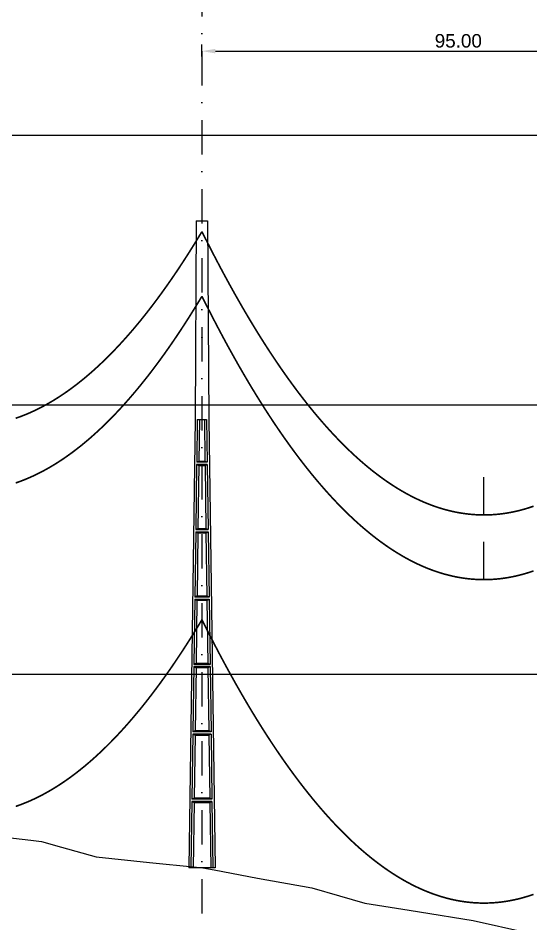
# Model space of a CAD drawing. Header units: metres. Extents: x -121 to 9872, y 3505 to 10721.
# Drawn here: x 3955.5 to 4050.5, y 9403.7 to 9571.7 of the extents above; entities that cross this region are included whole.
import ezdxf

# ---------------------------------------------------------------- set-up
doc = ezdxf.new("R2010")
doc.units = ezdxf.units.M
doc.header["$PDMODE"] = 2
doc.linetypes.add('DASHDOT', pattern=[25.4, 12.7, -6.35, 0, -6.35])
for name, color, linetype in [('CON-EOL- CA MAGNOLIA', 210, 'Continuous'), ('CON-EOL- PROJEÇÃO', 22, 'Continuous'), ('cotas', 7, 'Continuous'), ('Grade', 9, 'Continuous'), ('Ind.Rot', 8, 'DASHDOT'), ('Modelo_CotaTerreno_Perfil', 7, 'Continuous'), ('POSTE DT', 7, 'Continuous')]:
    doc.layers.add(name, color=color, linetype=linetype)
doc.styles.get("Standard").update_dxf_attribs({"font": 'arial.ttf'})
doc.dimstyles.new('ISO-25', dxfattribs={"dimtxt": 2.5, "dimasz": 2.5, "dimexe": 1.25, "dimexo": 0.625, "dimtad": 1, "dimzin": 1, "dimtxsty": 'Standard', "dimcen": 2.5, "dimaunit": 1, "dimadec": 3, "dimazin": 3, "dimtfac": 1, "dimtmove": 0, "dimatfit": 3, "dimfxlon": 1, "dimarcsym": 0})

# ---------------------------------------------------------------- blocks, each defined once
blk = doc.blocks.new('*U1')
at = {"layer": 'POSTE DT', "extrusion": (0, 1, 0)}
for p, q in [((-3.31, 378.23), (-4.05, 262)), ((-3.31, 378.23), (3.31, 378.23)), ((3.31, 378.23), (4.06, 262)), ((-4.05, 262), (-7.72, 0)), ((-4.05, 262), (-4.05, 262)), ((-2.73, 262), (-3.08, 237.05)), ((-2.73, 262), (2.75, 262)), ((-1.42, 262), (-1.77, 237.57)), ((1.43, 262), (1.77, 237.57)), ((2.75, 262), (3.1, 237.05)), ((4.06, 262), (7.72, 0)), ((-3.1, 235.74), (-3.63, 197.65)), ((3.11, 235.73), (-3.1, 235.74)), ((3.1, 237.05), (-3.08, 237.05)), ((-1.8, 235.21), (-2.32, 198.19)), ((1.8, 235.21), (2.32, 198.19)), ((3.11, 235.73), (3.65, 197.65)), ((-3.65, 196.34), (-4.19, 158.25)), ((3.66, 196.34), (4.2, 158.25)), ((-2.35, 195.8), (-2.87, 158.8)), ((2.35, 195.8), (2.87, 158.8)), ((-4.21, 156.94), (-4.74, 118.85)), ((-2.9, 156.39), (-3.42, 119.41)), ((2.91, 156.39), (3.42, 119.41)), ((4.21, 156.94), (4.75, 118.85)), ((-4.76, 117.54), (-5.29, 79.45)), ((4.77, 117.54), (-4.76, 117.54)), ((4.75, 118.85), (-4.74, 118.85)), ((-3.46, 116.98), (-3.97, 80.02)), ((3.46, 116.98), (3.98, 80.02)), ((4.77, 117.54), (5.3, 79.45)), ((5.3, 79.45), (-5.29, 79.45)), ((-5.31, 78.14), (-5.85, 40.06)), ((5.32, 78.14), (-5.31, 78.14)), ((-4.01, 77.57), (-4.53, 40.63)), ((4.01, 77.57), (4.53, 40.63)), ((5.32, 78.14), (5.85, 40.06)), ((-5.86, 38.74), (-6.41, 0)), ((5.87, 38.74), (-5.86, 38.74)), ((5.85, 40.06), (-5.85, 40.06)), ((-4.56, 38.17), (-5.1, 0)), ((4.56, 38.17), (5.1, 0)), ((5.87, 38.74), (6.41, 0)), ((-6.41, 0), (-7.72, 0)), ((-5.1, 0), (-6.41, 0)), ((5.1, 0), (-5.1, 0)), ((6.41, 0), (5.1, 0)), ((7.72, 0), (6.41, 0))]:
    blk.add_line(p, q, dxfattribs=at)
at = {"layer": 'POSTE DT', "ltscale": 3}
for points in [[(-3.65, 196.34), (3.66, 196.34)], [(-3.63, 197.65), (3.65, 197.65)], [(-4.21, 156.94), (4.21, 156.94)], [(4.2, 158.25), (-4.19, 158.25)]]:
    blk.add_lwpolyline(points, dxfattribs=at)
at = {"layer": 'POSTE DT'}
for points, knots in [([(0.25, 309.94), (0.25, 309.93), (0.25, 309.93), (0.25, 309.92), (0.25, 309.91), (0.25, 309.9), (0.25, 309.89), (0.24, 309.85), (0.22, 309.82), (0.19, 309.77), (0.16, 309.74), (0.11, 309.71), (0.08, 309.7), (0.01, 309.68), (-0.02, 309.68), (-0.08, 309.7), (-0.11, 309.71), (-0.16, 309.74), (-0.18, 309.76), (-0.21, 309.8), (-0.22, 309.82), (-0.24, 309.85), (-0.24, 309.87), (-0.25, 309.89), (-0.25, 309.9), (-0.25, 309.92), (-0.25, 309.92), (-0.25, 309.93), (-0.25, 309.94), (-0.25, 309.95), (-0.25, 309.95), (-0.25, 309.96), (-0.25, 309.97), (-0.24, 310), (-0.23, 310.02), (-0.21, 310.07), (-0.2, 310.09), (-0.15, 310.14), (-0.13, 310.15), (-0.07, 310.18), (-0.03, 310.19), (0.03, 310.19), (0.06, 310.18), (0.12, 310.16), (0.14, 310.14), (0.18, 310.11), (0.2, 310.09), (0.21, 310.06), (0.22, 310.05), (0.23, 310.04), (0.24, 310.01), (0.24, 309.99), (0.25, 309.97), (0.25, 309.96), (0.25, 309.95), (0.25, 309.94), (0.25, 309.94), (0.25, 309.94), (0.25, 309.94)], [-54.728303, -54.728303, -54.728303, -54.728303, -54.309038, -54.309038, -53.647169, -53.647169, -52.532885, -52.532885, -48.86224, -48.86224, -45.282765, -45.282765, -41.52867, -41.52867, -37.867486, -37.867486, -34.454589, -34.454589, -31.301423, -31.301423, -28.48103, -28.48103, -26.961755, -26.961755, -25.7544, -25.7544, -25.136228, -25.136228, -24.64409, -24.64409, -24.094201, -24.094201, -23.191199, -23.191199, -20.494482, -20.494482, -17.342863, -17.342863, -13.645538, -13.645538, -9.835989, -9.835989, -6.296781, -6.296781, -3.005029, -3.005029, 0, 0, 0, 1.527594, 1.527594, 3.697216, 3.697216, 4.489727, 4.489727, 5.01438, 5.01438, 5.095313, 5.095313, 5.095313, 5.095313]), ([(-3.1, 235.74), (-2.88, 235.65), (-2.67, 235.56), (-2.23, 235.39), (-2.02, 235.3), (-1.8, 235.21)], [0.055576, 0.055576, 0.055576, 0.055576, 56.767409, 56.767409, 113.50757, 113.50757, 113.50757, 113.50757]), ([(-1.77, 237.57), (-1.99, 237.49), (-2.21, 237.4), (-2.64, 237.22), (-2.86, 237.14), (-3.08, 237.05)], [0, 0, 0, 0, 56.660495, 56.660495, 113.412826, 113.412826, 113.412826, 113.412826]), ([(-1.8, 235.21), (-1.2, 235.21), (-0.6, 235.21), (0.6, 235.21), (1.2, 235.21), (1.8, 235.21)], [0, 0, 0, 0, 68.567797, 68.567797, 137.136247, 137.136247, 137.136247, 137.136247]), ([(1.77, 237.57), (1.18, 237.57), (0.59, 237.57), (-0.59, 237.57), (-1.18, 237.57), (-1.77, 237.57)], [0, 0, 0, 0, 67.306894, 67.306894, 134.614447, 134.614447, 134.614447, 134.614447]), ([(3.1, 237.05), (2.87, 237.14), (2.65, 237.23), (2.21, 237.4), (1.99, 237.49), (1.77, 237.57)], [0, 0, 0, 0, 56.738948, 56.738948, 113.38731, 113.38731, 113.38731, 113.38731]), ([(1.8, 235.21), (2.02, 235.3), (2.24, 235.38), (2.68, 235.56), (2.89, 235.65), (3.11, 235.73)], [0, 0, 0, 0, 56.845349, 56.845349, 113.599799, 113.599799, 113.599799, 113.599799]), ([(-3.65, 196.34), (-3.43, 196.25), (-3.22, 196.16), (-2.78, 195.98), (-2.57, 195.89), (-2.35, 195.8)], [0.054307, 0.054307, 0.054307, 0.054307, 63.527131, 63.527131, 127.063246, 127.063246, 127.063246, 127.063246]), ([(-2.32, 198.19), (-2.54, 198.1), (-2.76, 198.01), (-3.2, 197.83), (-3.41, 197.74), (-3.63, 197.65)], [0, 0, 0, 0, 63.412073, 63.412073, 126.777421, 126.777421, 126.777421, 126.777421]), ([(2.32, 198.19), (1.55, 198.19), (0.77, 198.19), (-0.77, 198.19), (-1.55, 198.19), (-2.32, 198.19)], [0, 0, 0, 0, 88.31008, 88.31008, 176.620652, 176.620652, 176.620652, 176.620652]), ([(3.65, 197.65), (3.43, 197.74), (3.2, 197.83), (2.76, 198.01), (2.54, 198.1), (2.32, 198.19)], [0, 0, 0, 0, 63.488119, 63.488119, 126.880939, 126.880939, 126.880939, 126.880939]), ([(2.35, 195.8), (2.57, 195.89), (2.79, 195.98), (3.23, 196.16), (3.45, 196.25), (3.66, 196.34)], [0, 0, 0, 0, 63.60246, 63.60246, 127.109696, 127.109696, 127.109696, 127.109696]), ([(-2.35, 195.8), (-1.57, 195.8), (-0.78, 195.8), (0.79, 195.8), (1.57, 195.8), (2.35, 195.8)], [0, 0, 0, 0, 89.585713, 89.585713, 179.17191, 179.17191, 179.17191, 179.17191]), ([(-4.21, 156.94), (-3.99, 156.85), (-3.77, 156.75), (-3.34, 156.57), (-3.12, 156.48), (-2.9, 156.39)], [0.053423, 0.053423, 0.053423, 0.053423, 70.429742, 70.429742, 140.90167, 140.90167, 140.90167, 140.90167]), ([(-2.87, 158.8), (-3.09, 158.71), (-3.31, 158.62), (-3.75, 158.43), (-3.97, 158.34), (-4.19, 158.25)], [0, 0, 0, 0, 70.301707, 70.301707, 140.590947, 140.590947, 140.590947, 140.590947]), ([(-2.9, 156.39), (-1.94, 156.39), (-0.97, 156.39), (0.97, 156.39), (1.94, 156.39), (2.91, 156.39)], [0, 0, 0, 0, 110.60219, 110.60219, 221.20473, 221.20473, 221.20473, 221.20473]), ([(2.87, 158.8), (1.92, 158.8), (0.96, 158.8), (-0.96, 158.8), (-1.91, 158.8), (-2.87, 158.8)], [0, 0, 0, 0, 109.314454, 109.314454, 218.629264, 218.629264, 218.629264, 218.629264]), ([(4.2, 158.25), (3.98, 158.34), (3.76, 158.44), (3.31, 158.62), (3.09, 158.71), (2.87, 158.8)], [0, 0, 0, 0, 70.379198, 70.379198, 140.659718, 140.659718, 140.659718, 140.659718]), ([(2.91, 156.39), (3.12, 156.48), (3.34, 156.57), (3.78, 156.75), (4, 156.85), (4.21, 156.94)], [0, 0, 0, 0, 70.506649, 70.506649, 140.914701, 140.914701, 140.914701, 140.914701]), ([(-4.76, 117.54), (-4.54, 117.45), (-4.32, 117.35), (-3.89, 117.17), (-3.67, 117.07), (-3.46, 116.98)], [0.052784, 0.052784, 0.052784, 0.052784, 77.438432, 77.438432, 154.950301, 154.950301, 154.950301, 154.950301]), ([(-3.42, 119.41), (-3.64, 119.32), (-3.86, 119.23), (-4.3, 119.04), (-4.52, 118.95), (-4.74, 118.85)], [0, 0, 0, 0, 77.299547, 77.299547, 154.618634, 154.618634, 154.618634, 154.618634]), ([(-3.46, 116.98), (-2.3, 116.98), (-1.15, 116.98), (1.15, 116.98), (2.31, 116.98), (3.46, 116.98)], [0, 0, 0, 0, 131.617604, 131.617604, 263.235447, 263.235447, 263.235447, 263.235447]), ([(3.42, 119.41), (2.28, 119.41), (1.14, 119.41), (-1.14, 119.41), (-2.28, 119.41), (-3.42, 119.41)], [0, 0, 0, 0, 130.319901, 130.319901, 260.640046, 260.640046, 260.640046, 260.640046]), ([(4.75, 118.85), (4.53, 118.95), (4.31, 119.04), (3.87, 119.23), (3.64, 119.32), (3.42, 119.41)], [0, 0, 0, 0, 77.381597, 77.381597, 154.66183, 154.66183, 154.66183, 154.66183]), ([(3.46, 116.98), (3.68, 117.07), (3.89, 117.17), (4.33, 117.35), (4.55, 117.45), (4.77, 117.54)], [0, 0, 0, 0, 77.520013, 77.520013, 154.938747, 154.938747, 154.938747, 154.938747]), ([(-3.97, 80.02), (-4.19, 79.93), (-4.41, 79.83), (-4.85, 79.64), (-5.07, 79.55), (-5.29, 79.45)], [0, 0, 0, 0, 84.379671, 84.379671, 168.809376, 168.809376, 168.809376, 168.809376]), ([(3.98, 80.02), (2.65, 80.02), (1.33, 80.02), (-1.32, 80.02), (-2.65, 80.02), (-3.97, 80.02)], [0, 0, 0, 0, 151.326157, 151.326157, 302.652465, 302.652465, 302.652465, 302.652465]), ([(5.3, 79.45), (5.08, 79.55), (4.86, 79.64), (4.42, 79.83), (4.2, 79.93), (3.98, 80.02)], [0, 0, 0, 0, 84.46863, 84.46863, 168.833721, 168.833721, 168.833721, 168.833721]), ([(-5.31, 78.14), (-5.09, 78.05), (-4.88, 77.95), (-4.44, 77.76), (-4.23, 77.67), (-4.01, 77.57)], [0.052308, 0.052308, 0.052308, 0.052308, 84.527725, 84.527725, 169.158824, 169.158824, 169.158824, 169.158824]), ([(-4.01, 77.57), (-2.67, 77.57), (-1.34, 77.57), (1.34, 77.57), (2.67, 77.57), (4.01, 77.57)], [0, 0, 0, 0, 152.632212, 152.632212, 305.264569, 305.264569, 305.264569, 305.264569]), ([(4.01, 77.57), (4.23, 77.67), (4.45, 77.76), (4.88, 77.95), (5.1, 78.05), (5.32, 78.14)], [0, 0, 0, 0, 84.616316, 84.616316, 169.129178, 169.129178, 169.129178, 169.129178]), ([(-5.86, 38.74), (-5.65, 38.65), (-5.43, 38.55), (-5, 38.36), (-4.78, 38.26), (-4.56, 38.17)], [0.026524, 0.026524, 0.026524, 0.026524, 91.679563, 91.679563, 183.466041, 183.466041, 183.466041, 183.466041]), ([(-4.53, 40.63), (-4.75, 40.53), (-4.97, 40.44), (-5.41, 40.25), (-5.63, 40.15), (-5.85, 40.06)], [0, 0, 0, 0, 91.523648, 91.523648, 183.126775, 183.126775, 183.126775, 183.126775]), ([(-4.56, 38.17), (-3.04, 38.17), (-1.52, 38.17), (1.52, 38.17), (3.04, 38.17), (4.56, 38.17)], [0, 0, 0, 0, 173.646192, 173.646192, 347.292451, 347.292451, 347.292451, 347.292451]), ([(4.53, 40.63), (3.02, 40.63), (1.51, 40.63), (-1.51, 40.63), (-3.02, 40.63), (-4.53, 40.63)], [0, 0, 0, 0, 172.33304, 172.33304, 344.666151, 344.666151, 344.666151, 344.666151]), ([(5.85, 40.06), (5.63, 40.15), (5.41, 40.25), (4.97, 40.44), (4.75, 40.53), (4.53, 40.63)], [0, 0, 0, 0, 91.621326, 91.621326, 183.137324, 183.137324, 183.137324, 183.137324]), ([(4.56, 38.17), (4.78, 38.26), (5, 38.36), (5.43, 38.55), (5.65, 38.65), (5.87, 38.74)], [0, 0, 0, 0, 91.776928, 91.776928, 183.448614, 183.448614, 183.448614, 183.448614])]:
    blk.add_open_spline(points, degree=3, knots=knots, dxfattribs=at)
blk = doc.blocks.new('*D92')
at = {"layer": 'cotas', "color": 0, "lineweight": -2, "transparency": 16777216}
for p, q in [((3894.54, 9576.77), (3894.54, 9579.02)), ((3989.54, 9576.77), (3989.54, 9579.02)), ((3897.04, 9577.77), (3987.04, 9577.77))]:
    blk.add_line(p, q, dxfattribs=at)
at = {"layer": 'cotas', "color": 0, "transparency": 16777216}
for points in [[(3897.04, 9578.19), (3897.04, 9577.36), (3894.54, 9577.77)], [(3987.04, 9578.19), (3987.04, 9577.36), (3989.54, 9577.77)]]:
    blk.add_solid(points, dxfattribs=at)
at = {"layer": 'Defpoints', "color": 0, "transparency": 16777216}
for p in [(3989.54, 9577.77), (3894.54, 9549.36), (3989.54, 9534.13)]:
    blk.add_point(p, dxfattribs=at)
at = {"layer": 'cotas', "color": 0, "transparency": 16777216, "insert": (3942.04, 9579.68), "char_height": 2.5, "attachment_point": 5}
blk.add_mtext('95.00', dxfattribs=at)
blk = doc.blocks.new('*D93')
at = {"layer": 'cotas', "color": 0, "lineweight": -2, "transparency": 16777216}
for p, q in [((3989.54, 9564.6), (3989.54, 9566.85)), ((3992.04, 9565.6), (4082.04, 9565.6)), ((4084.54, 9564.6), (4084.54, 9566.85))]:
    blk.add_line(p, q, dxfattribs=at)
at = {"layer": 'cotas', "color": 0, "transparency": 16777216}
for points in [[(3992.04, 9566.02), (3992.04, 9565.18), (3989.54, 9565.6)], [(4082.04, 9566.02), (4082.04, 9565.18), (4084.54, 9565.6)]]:
    blk.add_solid(points, dxfattribs=at)
at = {"layer": 'Defpoints', "color": 0, "transparency": 16777216}
for p in [(4084.54, 9565.6), (3989.54, 9534.13), (4084.54, 9516.7)]:
    blk.add_point(p, dxfattribs=at)
at = {"layer": 'cotas', "color": 0, "transparency": 16777216, "insert": (4037.04, 9567.5), "char_height": 2.5, "attachment_point": 5}
blk.add_mtext('95.00', dxfattribs=at)

msp = doc.modelspace()

# ---------------------------------------------------------------- linework, layer by layer
at = {"layer": 'CON-EOL- CA MAGNOLIA'}
for p, q in [((4041.791, 9479.567), (4041.791, 9486.567)), ((4041.791, 9467.567), (4041.791, 9474.567)), ((4041.791, 9467.567), (4041.791, 9474.567))]:
    msp.add_line(p, q, dxfattribs=at)
at = {"layer": 'CON-EOL- CA MAGNOLIA', "const_width": 0.3}
for points in [[(3955.034, 9497.501), (3955.506, 9497.666), (3955.979, 9497.839), (3956.451, 9498.021), (3956.924, 9498.211), (3957.397, 9498.41), (3957.869, 9498.618), (3958.342, 9498.834), (3958.815, 9499.059), (3959.287, 9499.292), (3959.76, 9499.534), (3960.233, 9499.784), (3960.705, 9500.044), (3961.178, 9500.311), (3961.65, 9500.587), (3962.123, 9500.872), (3962.596, 9501.166), (3963.068, 9501.468), (3963.541, 9501.778), (3964.014, 9502.098), (3964.486, 9502.425), (3964.959, 9502.762), (3965.432, 9503.107), (3965.904, 9503.46), (3966.377, 9503.822), (3966.849, 9504.193), (3967.322, 9504.573), (3967.795, 9504.96), (3968.267, 9505.357), (3968.74, 9505.762), (3969.213, 9506.176), (3969.685, 9506.598), (3970.158, 9507.029), (3970.631, 9507.469), (3971.103, 9507.917), (3971.576, 9508.374), (3972.048, 9508.839), (3972.521, 9509.313), (3972.994, 9509.796), (3973.466, 9510.287), (3973.939, 9510.787), (3974.412, 9511.295), (3974.884, 9511.813), (3975.357, 9512.338), (3975.83, 9512.873), (3976.302, 9513.416), (3976.775, 9513.967), (3977.247, 9514.527), (3977.72, 9515.096), (3978.193, 9515.674), (3978.665, 9516.26), (3979.138, 9516.855), (3979.611, 9517.458), (3980.083, 9518.07), (3980.556, 9518.691), (3981.029, 9519.32), (3981.501, 9519.959), (3981.974, 9520.605), (3982.446, 9521.26), (3982.919, 9521.924), (3983.392, 9522.597), (3983.864, 9523.278), (3984.337, 9523.968), (3984.81, 9524.667), (3985.282, 9525.374), (3985.755, 9526.09), (3986.228, 9526.815), (3986.7, 9527.548), (3987.173, 9528.29), (3987.645, 9529.041), (3988.118, 9529.8), (3988.591, 9530.568), (3989.063, 9531.345), (3989.536, 9532.13)], [(3989.536, 9532.13), (3990.009, 9531.18), (3990.481, 9530.239), (3990.954, 9529.307), (3991.427, 9528.384), (3991.899, 9527.469), (3992.372, 9526.563), (3992.844, 9525.666), (3993.317, 9524.777), (3993.79, 9523.897), (3994.262, 9523.026), (3994.735, 9522.164), (3995.208, 9521.31), (3995.68, 9520.465), (3996.153, 9519.629), (3996.626, 9518.801), (3997.098, 9517.983), (3997.571, 9517.172), (3998.043, 9516.371), (3998.516, 9515.578), (3998.989, 9514.794), (3999.461, 9514.019), (3999.934, 9513.252), (4000.407, 9512.494), (4000.879, 9511.745), (4001.352, 9511.004), (4001.825, 9510.272), (4002.297, 9509.549), (4002.77, 9508.834), (4003.242, 9508.128), (4003.715, 9507.431), (4004.188, 9506.742), (4004.66, 9506.062), (4005.133, 9505.391), (4005.606, 9504.728), (4006.078, 9504.074), (4006.551, 9503.429), (4007.024, 9502.792), (4007.496, 9502.164), (4007.969, 9501.544), (4008.441, 9500.934), (4008.914, 9500.331), (4009.387, 9499.738), (4009.859, 9499.153), (4010.332, 9498.577), (4010.805, 9498.009), (4011.277, 9497.45), (4011.75, 9496.9), (4012.223, 9496.358), (4012.695, 9495.825), (4013.168, 9495.301), (4013.64, 9494.785), (4014.113, 9494.278), (4014.586, 9493.779), (4015.058, 9493.289), (4015.531, 9492.808), (4016.004, 9492.335), (4016.476, 9491.871), (4016.949, 9491.415), (4017.422, 9490.969), (4017.894, 9490.53), (4018.367, 9490.101), (4018.839, 9489.679), (4019.312, 9489.267), (4019.785, 9488.863), (4020.257, 9488.468), (4020.73, 9488.081), (4021.203, 9487.703), (4021.675, 9487.334), (4022.148, 9486.973), (4022.621, 9486.62), (4023.093, 9486.277), (4023.566, 9485.942), (4024.038, 9485.615), (4024.511, 9485.297), (4024.984, 9484.988), (4025.456, 9484.687), (4025.929, 9484.395), (4026.402, 9484.112), (4026.874, 9483.837), (4027.347, 9483.57), (4027.82, 9483.312), (4028.292, 9483.063), (4028.765, 9482.823), (4029.237, 9482.591), (4029.71, 9482.367), (4030.183, 9482.152), (4030.655, 9481.946), (4031.128, 9481.748), (4031.601, 9481.559), (4032.073, 9481.379), (4032.546, 9481.207), (4033.019, 9481.043), (4033.491, 9480.888), (4033.964, 9480.742), (4034.436, 9480.604), (4034.909, 9480.475), (4035.382, 9480.355), (4035.854, 9480.243), (4036.327, 9480.139), (4036.8, 9480.044), (4037.272, 9479.958), (4037.745, 9479.881), (4038.218, 9479.811), (4038.69, 9479.751), (4039.163, 9479.699), (4039.636, 9479.656), (4040.108, 9479.621), (4040.581, 9479.595), (4041.053, 9479.577), (4041.526, 9479.568), (4041.999, 9479.567), (4042.471, 9479.575), (4042.944, 9479.592), (4043.417, 9479.617), (4043.889, 9479.651), (4044.362, 9479.693), (4044.835, 9479.744), (4045.307, 9479.804), (4045.78, 9479.872), (4046.252, 9479.948), (4046.725, 9480.034), (4047.198, 9480.127), (4047.67, 9480.23), (4048.143, 9480.341), (4048.616, 9480.46), (4049.088, 9480.588), (4049.561, 9480.725), (4050.034, 9480.87), (4050.506, 9481.024), (4050.979, 9481.186)], [(3955.034, 9485.501), (3955.506, 9485.666), (3955.979, 9485.839), (3956.451, 9486.021), (3956.924, 9486.211), (3957.397, 9486.41), (3957.869, 9486.618), (3958.342, 9486.834), (3958.815, 9487.059), (3959.287, 9487.292), (3959.76, 9487.534), (3960.233, 9487.785), (3960.705, 9488.044), (3961.178, 9488.311), (3961.65, 9488.588), (3962.123, 9488.872), (3962.596, 9489.166), (3963.068, 9489.468), (3963.541, 9489.778), (3964.014, 9490.098), (3964.486, 9490.425), (3964.959, 9490.762), (3965.432, 9491.107), (3965.904, 9491.46), (3966.377, 9491.822), (3966.849, 9492.193), (3967.322, 9492.572), (3967.795, 9492.96), (3968.267, 9493.357), (3968.74, 9493.762), (3969.213, 9494.176), (3969.685, 9494.598), (3970.158, 9495.029), (3970.631, 9495.469), (3971.103, 9495.917), (3971.576, 9496.374), (3972.048, 9496.839), (3972.521, 9497.313), (3972.994, 9497.796), (3973.466, 9498.287), (3973.939, 9498.787), (3974.412, 9499.295), (3974.884, 9499.813), (3975.357, 9500.338), (3975.83, 9500.873), (3976.302, 9501.416), (3976.775, 9501.967), (3977.247, 9502.528), (3977.72, 9503.096), (3978.193, 9503.674), (3978.665, 9504.26), (3979.138, 9504.855), (3979.611, 9505.458), (3980.083, 9506.07), (3980.556, 9506.691), (3981.029, 9507.32), (3981.501, 9507.958), (3981.974, 9508.605), (3982.446, 9509.26), (3982.919, 9509.924), (3983.392, 9510.597), (3983.864, 9511.278), (3984.337, 9511.968), (3984.81, 9512.667), (3985.282, 9513.374), (3985.755, 9514.09), (3986.228, 9514.815), (3986.7, 9515.548), (3987.173, 9516.29), (3987.645, 9517.041), (3988.118, 9517.8), (3988.591, 9518.568), (3989.063, 9519.345), (3989.536, 9520.13)], [(3955.034, 9485.501), (3955.506, 9485.666), (3955.979, 9485.839), (3956.451, 9486.021), (3956.924, 9486.211), (3957.397, 9486.41), (3957.869, 9486.618), (3958.342, 9486.834), (3958.815, 9487.059), (3959.287, 9487.292), (3959.76, 9487.534), (3960.233, 9487.784), (3960.705, 9488.044), (3961.178, 9488.311), (3961.65, 9488.587), (3962.123, 9488.872), (3962.596, 9489.166), (3963.068, 9489.468), (3963.541, 9489.778), (3964.014, 9490.097), (3964.486, 9490.425), (3964.959, 9490.762), (3965.432, 9491.107), (3965.904, 9491.46), (3966.377, 9491.822), (3966.849, 9492.193), (3967.322, 9492.572), (3967.795, 9492.96), (3968.267, 9493.357), (3968.74, 9493.762), (3969.213, 9494.176), (3969.685, 9494.598), (3970.158, 9495.029), (3970.631, 9495.469), (3971.103, 9495.917), (3971.576, 9496.374), (3972.048, 9496.839), (3972.521, 9497.313), (3972.994, 9497.796), (3973.466, 9498.287), (3973.939, 9498.787), (3974.412, 9499.295), (3974.884, 9499.813), (3975.357, 9500.338), (3975.83, 9500.873), (3976.302, 9501.416), (3976.775, 9501.967), (3977.247, 9502.528), (3977.72, 9503.096), (3978.193, 9503.674), (3978.665, 9504.26), (3979.138, 9504.855), (3979.611, 9505.458), (3980.083, 9506.07), (3980.556, 9506.691), (3981.029, 9507.32), (3981.501, 9507.959), (3981.974, 9508.605), (3982.446, 9509.26), (3982.919, 9509.924), (3983.392, 9510.597), (3983.864, 9511.278), (3984.337, 9511.968), (3984.81, 9512.667), (3985.282, 9513.374), (3985.755, 9514.09), (3986.228, 9514.815), (3986.7, 9515.548), (3987.173, 9516.29), (3987.645, 9517.041), (3988.118, 9517.8), (3988.591, 9518.568), (3989.063, 9519.345), (3989.536, 9520.13)], [(3989.536, 9520.13), (3990.009, 9519.18), (3990.481, 9518.239), (3990.954, 9517.307), (3991.427, 9516.384), (3991.899, 9515.469), (3992.372, 9514.563), (3992.844, 9513.666), (3993.317, 9512.777), (3993.79, 9511.897), (3994.262, 9511.026), (3994.735, 9510.164), (3995.208, 9509.31), (3995.68, 9508.465), (3996.153, 9507.629), (3996.626, 9506.801), (3997.098, 9505.983), (3997.571, 9505.172), (3998.043, 9504.371), (3998.516, 9503.578), (3998.989, 9502.794), (3999.461, 9502.019), (3999.934, 9501.252), (4000.407, 9500.494), (4000.879, 9499.745), (4001.352, 9499.004), (4001.825, 9498.272), (4002.297, 9497.549), (4002.77, 9496.834), (4003.242, 9496.128), (4003.715, 9495.431), (4004.188, 9494.742), (4004.66, 9494.062), (4005.133, 9493.391), (4005.606, 9492.728), (4006.078, 9492.074), (4006.551, 9491.429), (4007.024, 9490.792), (4007.496, 9490.164), (4007.969, 9489.544), (4008.441, 9488.934), (4008.914, 9488.331), (4009.387, 9487.738), (4009.859, 9487.153), (4010.332, 9486.577), (4010.805, 9486.009), (4011.277, 9485.45), (4011.75, 9484.9), (4012.223, 9484.358), (4012.695, 9483.825), (4013.168, 9483.301), (4013.64, 9482.785), (4014.113, 9482.278), (4014.586, 9481.779), (4015.058, 9481.289), (4015.531, 9480.808), (4016.004, 9480.335), (4016.476, 9479.871), (4016.949, 9479.415), (4017.422, 9478.968), (4017.894, 9478.53), (4018.367, 9478.1), (4018.839, 9477.679), (4019.312, 9477.267), (4019.785, 9476.863), (4020.257, 9476.468), (4020.73, 9476.081), (4021.203, 9475.703), (4021.675, 9475.334), (4022.148, 9474.973), (4022.621, 9474.62), (4023.093, 9474.277), (4023.566, 9473.942), (4024.038, 9473.615), (4024.511, 9473.297), (4024.984, 9472.988), (4025.456, 9472.687), (4025.929, 9472.395), (4026.402, 9472.112), (4026.874, 9471.837), (4027.347, 9471.57), (4027.82, 9471.312), (4028.292, 9471.063), (4028.765, 9470.823), (4029.237, 9470.591), (4029.71, 9470.367), (4030.183, 9470.152), (4030.655, 9469.946), (4031.128, 9469.748), (4031.601, 9469.559), (4032.073, 9469.378), (4032.546, 9469.206), (4033.019, 9469.043), (4033.491, 9468.888), (4033.964, 9468.742), (4034.436, 9468.604), (4034.909, 9468.475), (4035.382, 9468.355), (4035.854, 9468.243), (4036.327, 9468.139), (4036.8, 9468.044), (4037.272, 9467.958), (4037.745, 9467.881), (4038.218, 9467.811), (4038.69, 9467.751), (4039.163, 9467.699), (4039.636, 9467.656), (4040.108, 9467.621), (4040.581, 9467.595), (4041.053, 9467.577), (4041.526, 9467.568), (4041.999, 9467.567), (4042.471, 9467.575), (4042.944, 9467.592), (4043.417, 9467.617), (4043.889, 9467.651), (4044.362, 9467.693), (4044.835, 9467.744), (4045.307, 9467.804), (4045.78, 9467.872), (4046.252, 9467.948), (4046.725, 9468.034), (4047.198, 9468.127), (4047.67, 9468.23), (4048.143, 9468.341), (4048.616, 9468.46), (4049.088, 9468.588), (4049.561, 9468.725), (4050.034, 9468.87), (4050.506, 9469.024), (4050.979, 9469.186)], [(3989.536, 9520.13), (3990.009, 9519.18), (3990.481, 9518.239), (3990.954, 9517.307), (3991.427, 9516.384), (3991.899, 9515.469), (3992.372, 9514.563), (3992.844, 9513.666), (3993.317, 9512.777), (3993.79, 9511.897), (3994.262, 9511.026), (3994.735, 9510.164), (3995.208, 9509.31), (3995.68, 9508.465), (3996.153, 9507.629), (3996.626, 9506.801), (3997.098, 9505.983), (3997.571, 9505.172), (3998.043, 9504.371), (3998.516, 9503.578), (3998.989, 9502.794), (3999.461, 9502.019), (3999.934, 9501.252), (4000.407, 9500.494), (4000.879, 9499.745), (4001.352, 9499.004), (4001.825, 9498.272), (4002.297, 9497.549), (4002.77, 9496.834), (4003.242, 9496.128), (4003.715, 9495.431), (4004.188, 9494.742), (4004.66, 9494.062), (4005.133, 9493.391), (4005.606, 9492.728), (4006.078, 9492.074), (4006.551, 9491.429), (4007.024, 9490.792), (4007.496, 9490.164), (4007.969, 9489.544), (4008.441, 9488.934), (4008.914, 9488.331), (4009.387, 9487.738), (4009.859, 9487.153), (4010.332, 9486.577), (4010.805, 9486.009), (4011.277, 9485.45), (4011.75, 9484.9), (4012.223, 9484.358), (4012.695, 9483.825), (4013.168, 9483.301), (4013.64, 9482.785), (4014.113, 9482.278), (4014.586, 9481.779), (4015.058, 9481.289), (4015.531, 9480.808), (4016.004, 9480.335), (4016.476, 9479.871), (4016.949, 9479.415), (4017.422, 9478.969), (4017.894, 9478.53), (4018.367, 9478.1), (4018.839, 9477.679), (4019.312, 9477.267), (4019.785, 9476.863), (4020.257, 9476.468), (4020.73, 9476.081), (4021.203, 9475.703), (4021.675, 9475.334), (4022.148, 9474.973), (4022.621, 9474.62), (4023.093, 9474.277), (4023.566, 9473.942), (4024.038, 9473.615), (4024.511, 9473.297), (4024.984, 9472.988), (4025.456, 9472.687), (4025.929, 9472.395), (4026.402, 9472.112), (4026.874, 9471.837), (4027.347, 9471.57), (4027.82, 9471.312), (4028.292, 9471.063), (4028.765, 9470.823), (4029.237, 9470.591), (4029.71, 9470.367), (4030.183, 9470.152), (4030.655, 9469.946), (4031.128, 9469.748), (4031.601, 9469.559), (4032.073, 9469.379), (4032.546, 9469.207), (4033.019, 9469.043), (4033.491, 9468.888), (4033.964, 9468.742), (4034.436, 9468.604), (4034.909, 9468.475), (4035.382, 9468.355), (4035.854, 9468.243), (4036.327, 9468.139), (4036.8, 9468.044), (4037.272, 9467.958), (4037.745, 9467.881), (4038.218, 9467.811), (4038.69, 9467.751), (4039.163, 9467.699), (4039.636, 9467.656), (4040.108, 9467.621), (4040.581, 9467.595), (4041.053, 9467.577), (4041.526, 9467.568), (4041.999, 9467.567), (4042.471, 9467.575), (4042.944, 9467.592), (4043.417, 9467.617), (4043.889, 9467.651), (4044.362, 9467.693), (4044.835, 9467.744), (4045.307, 9467.804), (4045.78, 9467.872), (4046.252, 9467.948), (4046.725, 9468.034), (4047.198, 9468.127), (4047.67, 9468.23), (4048.143, 9468.341), (4048.616, 9468.46), (4049.088, 9468.588), (4049.561, 9468.725), (4050.034, 9468.87), (4050.506, 9469.024), (4050.979, 9469.186)]]:
    msp.add_lwpolyline(points, dxfattribs=at)
at = {"layer": 'CON-EOL- PROJEÇÃO', "const_width": 0.3}
for points in [[(3955.034, 9425.501), (3955.506, 9425.666), (3955.979, 9425.839), (3956.451, 9426.021), (3956.924, 9426.211), (3957.397, 9426.41), (3957.869, 9426.618), (3958.342, 9426.834), (3958.815, 9427.059), (3959.287, 9427.292), (3959.76, 9427.534), (3960.233, 9427.784), (3960.705, 9428.044), (3961.178, 9428.311), (3961.65, 9428.587), (3962.123, 9428.872), (3962.596, 9429.166), (3963.068, 9429.468), (3963.541, 9429.778), (3964.014, 9430.097), (3964.486, 9430.425), (3964.959, 9430.762), (3965.432, 9431.107), (3965.904, 9431.46), (3966.377, 9431.822), (3966.849, 9432.193), (3967.322, 9432.573), (3967.795, 9432.96), (3968.267, 9433.357), (3968.74, 9433.762), (3969.213, 9434.176), (3969.685, 9434.598), (3970.158, 9435.029), (3970.631, 9435.469), (3971.103, 9435.917), (3971.576, 9436.374), (3972.048, 9436.839), (3972.521, 9437.313), (3972.994, 9437.796), (3973.466, 9438.287), (3973.939, 9438.787), (3974.412, 9439.295), (3974.884, 9439.813), (3975.357, 9440.338), (3975.83, 9440.873), (3976.302, 9441.416), (3976.775, 9441.967), (3977.247, 9442.528), (3977.72, 9443.096), (3978.193, 9443.674), (3978.665, 9444.26), (3979.138, 9444.855), (3979.611, 9445.458), (3980.083, 9446.07), (3980.556, 9446.691), (3981.029, 9447.32), (3981.501, 9447.959), (3981.974, 9448.605), (3982.446, 9449.26), (3982.919, 9449.924), (3983.392, 9450.597), (3983.864, 9451.278), (3984.337, 9451.968), (3984.81, 9452.667), (3985.282, 9453.374), (3985.755, 9454.09), (3986.228, 9454.815), (3986.7, 9455.548), (3987.173, 9456.29), (3987.645, 9457.041), (3988.118, 9457.8), (3988.591, 9458.568), (3989.063, 9459.345), (3989.536, 9460.13)], [(3989.536, 9460.13), (3990.009, 9459.18), (3990.481, 9458.239), (3990.954, 9457.307), (3991.427, 9456.384), (3991.899, 9455.469), (3992.372, 9454.563), (3992.844, 9453.666), (3993.317, 9452.777), (3993.79, 9451.897), (3994.262, 9451.026), (3994.735, 9450.164), (3995.208, 9449.31), (3995.68, 9448.465), (3996.153, 9447.629), (3996.626, 9446.801), (3997.098, 9445.983), (3997.571, 9445.172), (3998.043, 9444.371), (3998.516, 9443.578), (3998.989, 9442.794), (3999.461, 9442.019), (3999.934, 9441.252), (4000.407, 9440.494), (4000.879, 9439.745), (4001.352, 9439.004), (4001.825, 9438.272), (4002.297, 9437.549), (4002.77, 9436.834), (4003.242, 9436.128), (4003.715, 9435.431), (4004.188, 9434.742), (4004.66, 9434.062), (4005.133, 9433.391), (4005.606, 9432.728), (4006.078, 9432.074), (4006.551, 9431.429), (4007.024, 9430.792), (4007.496, 9430.164), (4007.969, 9429.544), (4008.441, 9428.934), (4008.914, 9428.331), (4009.387, 9427.738), (4009.859, 9427.153), (4010.332, 9426.577), (4010.805, 9426.009), (4011.277, 9425.45), (4011.75, 9424.9), (4012.223, 9424.358), (4012.695, 9423.825), (4013.168, 9423.301), (4013.64, 9422.785), (4014.113, 9422.278), (4014.586, 9421.779), (4015.058, 9421.289), (4015.531, 9420.808), (4016.004, 9420.335), (4016.476, 9419.871), (4016.949, 9419.415), (4017.422, 9418.969), (4017.894, 9418.53), (4018.367, 9418.101), (4018.839, 9417.679), (4019.312, 9417.267), (4019.785, 9416.863), (4020.257, 9416.468), (4020.73, 9416.081), (4021.203, 9415.703), (4021.675, 9415.334), (4022.148, 9414.973), (4022.621, 9414.62), (4023.093, 9414.277), (4023.566, 9413.942), (4024.038, 9413.615), (4024.511, 9413.297), (4024.984, 9412.988), (4025.456, 9412.687), (4025.929, 9412.395), (4026.402, 9412.112), (4026.874, 9411.837), (4027.347, 9411.57), (4027.82, 9411.312), (4028.292, 9411.063), (4028.765, 9410.823), (4029.237, 9410.591), (4029.71, 9410.367), (4030.183, 9410.152), (4030.655, 9409.946), (4031.128, 9409.748), (4031.601, 9409.559), (4032.073, 9409.379), (4032.546, 9409.207), (4033.019, 9409.043), (4033.491, 9408.888), (4033.964, 9408.742), (4034.436, 9408.604), (4034.909, 9408.475), (4035.382, 9408.355), (4035.854, 9408.243), (4036.327, 9408.139), (4036.8, 9408.044), (4037.272, 9407.958), (4037.745, 9407.881), (4038.218, 9407.811), (4038.69, 9407.751), (4039.163, 9407.699), (4039.636, 9407.656), (4040.108, 9407.621), (4040.581, 9407.595), (4041.053, 9407.577), (4041.526, 9407.568), (4041.999, 9407.567), (4042.471, 9407.575), (4042.944, 9407.592), (4043.417, 9407.617), (4043.889, 9407.651), (4044.362, 9407.693), (4044.835, 9407.744), (4045.307, 9407.804), (4045.78, 9407.872), (4046.252, 9407.948), (4046.725, 9408.034), (4047.198, 9408.127), (4047.67, 9408.23), (4048.143, 9408.341), (4048.616, 9408.46), (4049.088, 9408.588), (4049.561, 9408.725), (4050.034, 9408.87), (4050.506, 9409.024), (4050.979, 9409.186)]]:
    msp.add_lwpolyline(points, dxfattribs=at)
at = {"layer": 'Grade'}
for points in [[(0, 9550), (9859.453, 9550)], [(0, 9500), (9859.453, 9500)], [(0, 9450), (9859.453, 9450)]]:
    msp.add_lwpolyline(points, dxfattribs=at)
at = {"layer": 'Ind.Rot', "linetype": 'DASHDOT', "ltscale": 0.5}
msp.add_lwpolyline([(3989.536, 10500), (3989.536, 8300)], dxfattribs=at)
at = {"layer": 'Modelo_CotaTerreno_Perfil', "linetype": 'Continuous', "lineweight": -3}
msp.add_lwpolyline([(3949.741, 9420.19), (3957.827, 9419.222), (3959.782, 9418.99), (3959.806, 9418.98), (3963.488, 9417.945), (3969.966, 9416.126), (3979.788, 9415.124), (3988.549, 9414.23), (3989.695, 9414.113), (3989.699, 9414.112), (3991.771, 9413.715), (3999.842, 9412.171), (4009.885, 9410.404), (4015.014, 9408.916), (4019.698, 9407.564), (4019.743, 9407.552), (4027.936, 9406.237), (4029.86, 9405.929), (4039.801, 9404.322), (4049.747, 9402.11)], dxfattribs=at)

# ---------------------------------------------------------------- block references
at = {"layer": 'POSTE DT', "xscale": 0.3172702451939489, "yscale": 0.3172702451939489, "zscale": 0.3172702451939489}
msp.add_blockref('*U1', (3989.536, 9414.13), dxfattribs=at)

# ---------------------------------------------------------------- dimensions: what is measured, and where the dimension line sits
at = {"layer": 'cotas'}
for base, p1, p2, picture, middle in [((3989.536, 9577.774), (3894.536, 9549.36), (3989.536, 9534.13), '*D92', (3942.036, 9579.675)), ((4084.536, 9565.598), (3989.536, 9534.13), (4084.536, 9516.7), '*D93', (4037.036, 9567.5))]:
    dim = msp.add_linear_dim(base=base, p1=p1, p2=p2, dimstyle='ISO-25', dxfattribs=at)
    dim.commit()
    dim.dimension.update_dxf_attribs({"geometry": picture, "text_midpoint": middle})

doc.saveas('drawing.dxf')
